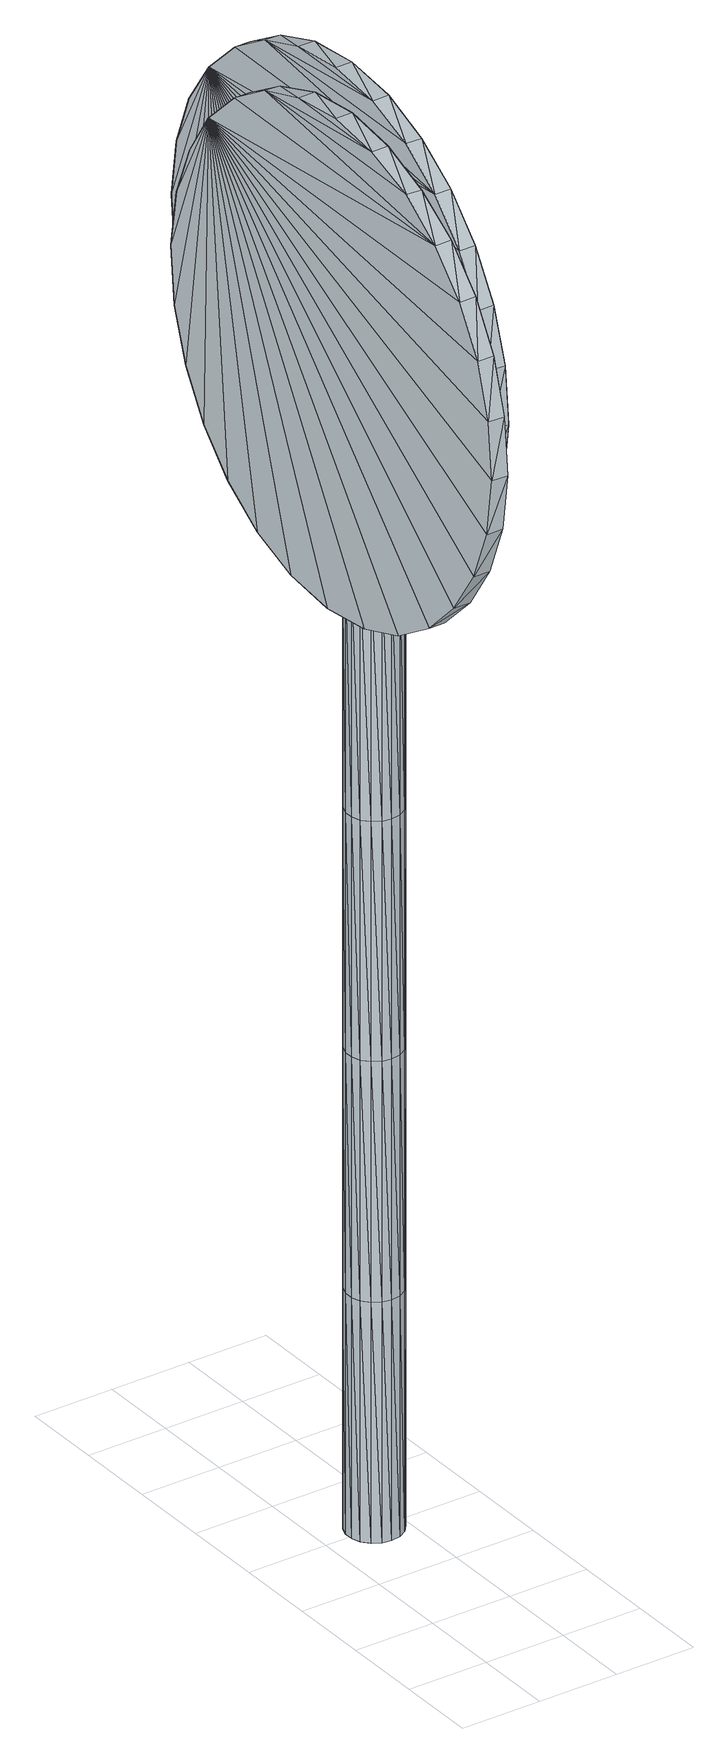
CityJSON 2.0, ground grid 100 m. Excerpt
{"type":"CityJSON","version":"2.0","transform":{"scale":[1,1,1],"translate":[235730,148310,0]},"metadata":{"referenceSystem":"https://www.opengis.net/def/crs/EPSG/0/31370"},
"CityObjects":{
"object1":{"type":"GenericCityObject","attributes":{"cluster":27,"mean_distance_to_centroid":0.279,"new_centroid_x":235685.32,"new_centroid_y":148690.76,"mean_distance_to_camera":7.09,"H1":0,"H2":0,"Z_final":108.13,"cluster2":0,"proj_x":235688.86,"proj_y":148692.76,"id_line":62599,"bearing_l":150.5,"distance":4.06,"orientation":"right","G_obj":150.5},"geometry":[{"type":"MultiSurface","lod":"2","boundaries":[[[0,1,2]],[[2,1,3]],[[3,1,4]],[[4,1,5]],[[5,1,6]],[[1,7,6]],[[1,8,7]],[[1,9,8]],[[1,10,9]],[[1,11,10]],[[1,12,11]],[[1,13,12]],[[1,14,13]],[[15,14,1]],[[16,15,1]],[[17,16,1]],[[18,17,1]],[[0,18,1]],[[19,20,0]],[[19,0,2]],[[21,19,2]],[[21,2,3]],[[21,3,22]],[[22,3,4]],[[22,4,23]],[[23,4,5]],[[23,5,24]],[[24,5,6]],[[24,6,25]],[[25,6,7]],[[25,7,26]],[[26,7,8]],[[26,8,27]],[[8,9,27]],[[27,9,28]],[[9,10,28]],[[10,29,28]],[[10,11,29]],[[11,30,29]],[[11,12,30]],[[30,12,31]],[[31,12,13]],[[31,13,32]],[[32,13,14]],[[32,14,33]],[[33,14,15]],[[33,15,34]],[[34,15,16]],[[34,16,35]],[[35,16,17]],[[36,35,17]],[[18,36,17]],[[20,36,18]],[[20,18,0]],[[37,38,20]],[[37,20,19]],[[39,37,19]],[[21,39,19]],[[39,21,40]],[[40,21,22]],[[40,22,41]],[[41,22,23]],[[41,23,42]],[[42,23,24]],[[42,24,43]],[[43,24,25]],[[43,25,44]],[[44,25,26]],[[26,45,44]],[[26,27,45]],[[27,46,45]],[[27,28,46]],[[28,47,46]],[[28,29,47]],[[47,29,48]],[[29,30,48]],[[48,30,49]],[[49,30,31]],[[49,31,50]],[[50,31,32]],[[50,32,51]],[[51,32,33]],[[51,33,52]],[[52,33,34]],[[52,34,53]],[[53,34,35]],[[54,53,35]],[[54,35,36]],[[38,54,36]],[[38,36,20]],[[55,56,38]],[[55,38,37]],[[57,55,37]],[[57,37,39]],[[57,39,58]],[[58,39,40]],[[58,40,59]],[[59,40,41]],[[59,41,60]],[[60,41,42]],[[60,42,61]],[[61,42,43]],[[61,43,62]],[[62,43,44]],[[44,63,62]],[[44,45,63]],[[45,64,63]],[[45,46,64]],[[46,65,64]],[[46,47,65]],[[47,66,65]],[[47,48,66]],[[66,48,67]],[[67,48,49]],[[67,49,68]],[[68,49,50]],[[68,50,69]],[[69,50,51]],[[69,51,70]],[[70,51,52]],[[70,52,71]],[[71,52,53]],[[72,71,53]],[[72,53,54]],[[56,72,54]],[[56,54,38]],[[73,74,56]],[[73,56,55]],[[75,73,55]],[[75,55,57]],[[75,57,76]],[[76,57,58]],[[76,58,77]],[[77,58,59]],[[77,59,78]],[[78,59,60]],[[78,60,79]],[[79,60,61]],[[79,61,80]],[[80,61,62]],[[62,81,80]],[[62,63,81]],[[63,82,81]],[[63,64,82]],[[64,83,82]],[[64,65,83]],[[65,84,83]],[[65,66,84]],[[84,66,85]],[[85,66,67]],[[85,67,86]],[[86,67,68]],[[86,68,87]],[[87,68,69]],[[87,69,88]],[[88,69,70]],[[88,70,89]],[[89,70,71]],[[90,89,71]],[[90,71,72]],[[74,90,72]],[[74,72,56]],[[91,92,74]],[[91,74,73]],[[93,91,73]],[[93,73,75]],[[93,75,94]],[[94,75,76]],[[94,76,95]],[[95,76,77]],[[95,77,96]],[[96,77,78]],[[96,78,97]],[[97,78,79]],[[97,79,98]],[[98,79,80]],[[80,99,98]],[[80,81,99]],[[81,100,99]],[[81,82,100]],[[82,101,100]],[[82,83,101]],[[83,102,101]],[[83,84,102]],[[102,84,103]],[[103,84,85]],[[103,85,104]],[[104,85,86]],[[104,86,105]],[[105,86,87]],[[105,87,106]],[[106,87,88]],[[106,88,107]],[[107,88,89]],[[108,107,89]],[[108,89,90]],[[92,108,90]],[[92,90,74]],[[92,91,109]],[[91,93,109]],[[93,94,109]],[[94,95,109]],[[95,96,109]],[[109,96,97]],[[109,97,98]],[[109,98,99]],[[109,99,100]],[[109,100,101]],[[109,101,102]],[[109,102,103]],[[109,103,104]],[[105,109,104]],[[106,109,105]],[[107,109,106]],[[108,109,107]],[[92,109,108]],[[110,111,112]],[[113,112,114]],[[115,112,113]],[[116,112,115]],[[117,112,116]],[[118,112,117]],[[119,112,118]],[[120,112,119]],[[121,112,120]],[[122,112,121]],[[122,123,112]],[[123,110,112]],[[111,124,112]],[[124,125,112]],[[125,126,112]],[[126,127,112]],[[127,128,112]],[[128,129,112]],[[129,130,112]],[[130,131,112]],[[112,131,132]],[[131,133,132]],[[131,134,133]],[[133,134,135]],[[133,135,136]],[[135,137,136]],[[133,136,138]],[[136,139,138]],[[136,137,139]],[[137,140,139]],[[137,135,140]],[[135,141,140]],[[135,134,141]],[[134,142,141]],[[134,131,142]],[[131,143,142]],[[131,130,143]],[[143,130,144]],[[144,130,129]],[[144,129,145]],[[145,129,128]],[[145,128,146]],[[146,127,147]],[[147,127,126]],[[147,126,148]],[[148,126,125]],[[148,125,149]],[[149,125,124]],[[150,149,124]],[[150,124,111]],[[151,150,111]],[[151,111,110]],[[152,151,110]],[[152,110,123]],[[146,128,127]],[[153,123,122]],[[154,153,122]],[[154,122,121]],[[155,154,121]],[[155,121,120]],[[156,155,120]],[[156,120,119]],[[157,156,119]],[[157,119,118]],[[157,118,158]],[[158,118,117]],[[158,117,159]],[[153,152,123]],[[159,117,116]],[[159,116,160]],[[160,116,115]],[[160,115,161]],[[161,115,113]],[[161,113,162]],[[162,113,114]],[[162,114,163]],[[163,114,112]],[[163,112,164]],[[164,112,132]],[[132,165,164]],[[132,133,165]],[[133,138,165]],[[138,139,140]],[[161,162,163]],[[160,161,163]],[[159,160,163]],[[158,159,163]],[[157,158,163]],[[156,157,163]],[[155,156,163]],[[154,155,163]],[[153,154,163]],[[153,163,152]],[[152,163,151]],[[151,163,150]],[[150,163,149]],[[149,163,148]],[[148,163,147]],[[147,163,146]],[[146,163,145]],[[145,163,144]],[[144,163,143]],[[143,163,142]],[[163,164,142]],[[142,164,165]],[[142,165,141]],[[165,140,141]],[[165,138,140]],[[166,167,168]],[[168,167,169]],[[170,168,169]],[[170,169,171]],[[170,171,172]],[[172,171,173]],[[172,173,174]],[[174,173,175]],[[174,175,176]],[[176,175,177]],[[176,177,178]],[[178,177,179]],[[178,179,180]],[[180,179,181]],[[180,181,182]],[[182,181,183]],[[182,183,184]],[[184,183,185]],[[184,185,186]],[[186,185,187]],[[186,187,188]],[[188,187,189]],[[188,189,190]],[[190,189,191]],[[192,190,191]],[[192,191,193]],[[194,192,193]],[[194,193,195]],[[196,194,195]],[[196,195,197]],[[198,196,197]],[[198,197,199]],[[200,198,199]],[[200,199,201]],[[202,200,201]],[[202,201,203]],[[204,202,203]],[[204,203,205]],[[206,204,205]],[[206,205,207]],[[208,206,207]],[[208,207,209]],[[210,208,209]],[[210,209,211]],[[212,210,211]],[[212,211,213]],[[214,212,213]],[[214,213,215]],[[216,214,215]],[[216,215,217]],[[216,217,218]],[[218,217,219]],[[218,219,220]],[[220,219,221]],[[220,221,222]],[[222,221,223]],[[222,223,224]],[[224,223,225]],[[224,225,226]],[[226,225,227]],[[226,227,228]],[[228,227,229]],[[228,229,230]],[[230,229,231]],[[230,231,232]],[[232,231,233]],[[232,233,234]],[[234,233,235]],[[234,235,236]],[[236,235,237]],[[238,236,237]],[[238,237,239]],[[238,239,240]],[[240,239,241]],[[241,242,240]],[[241,243,242]],[[242,243,244]],[[244,243,245]],[[244,245,246]],[[246,245,247]],[[246,247,248]],[[248,247,249]],[[248,249,250]],[[250,249,251]],[[250,251,252]],[[252,251,253]],[[252,253,254]],[[254,253,255]],[[254,255,256]],[[256,255,257]],[[256,257,258]],[[258,257,259]],[[258,259,260]],[[260,259,261]],[[260,261,262]],[[262,261,263]],[[262,263,264]],[[264,263,265]],[[264,265,266]],[[266,265,267]],[[266,267,268]],[[268,267,269]],[[269,270,268]],[[269,271,270]],[[271,272,270]],[[271,273,272]],[[273,274,272]],[[273,275,274]],[[275,276,274]],[[275,277,276]],[[277,278,276]],[[277,279,278]],[[279,280,278]],[[279,281,280]],[[281,282,280]],[[281,283,282]],[[283,284,282]],[[283,285,284]],[[285,286,284]],[[285,287,286]],[[287,288,286]],[[287,289,288]],[[289,290,288]],[[289,291,290]],[[290,291,292]],[[292,291,293]],[[292,293,294]],[[294,293,295]],[[294,295,296]],[[296,295,297]],[[296,297,298]],[[298,297,299]],[[298,299,300]],[[300,299,301]],[[300,301,302]],[[302,301,303]],[[302,303,304]],[[304,303,305]],[[304,305,306]],[[306,305,307]],[[306,307,308]],[[308,307,309]],[[308,309,310]],[[310,309,311]],[[310,311,312]],[[312,311,313]],[[313,166,312]],[[313,167,166]],[[169,167,313]],[[169,313,171]],[[171,313,311]],[[173,171,311]],[[173,311,309]],[[175,173,309]],[[175,309,307]],[[177,175,307]],[[177,307,305]],[[179,177,305]],[[179,305,303]],[[181,179,303]],[[181,303,301]],[[183,181,301]],[[183,301,299]],[[183,299,297]],[[185,183,297]],[[185,297,295]],[[187,185,295]],[[187,295,293]],[[189,187,293]],[[189,293,291]],[[189,291,289]],[[189,289,287]],[[191,189,287]],[[191,287,285]],[[193,191,285]],[[195,193,285]],[[195,285,283]],[[197,195,283]],[[199,197,283]],[[201,199,283]],[[201,283,281]],[[203,201,281]],[[205,203,281]],[[205,281,279]],[[205,279,207]],[[207,279,209]],[[209,279,277]],[[209,277,211]],[[211,277,275]],[[211,275,213]],[[213,275,273]],[[213,273,215]],[[215,273,271]],[[215,271,217]],[[217,271,219]],[[219,271,269]],[[219,269,221]],[[221,269,267]],[[221,267,223]],[[223,267,265]],[[223,265,225]],[[225,265,263]],[[225,263,261]],[[225,261,227]],[[227,261,259]],[[227,259,229]],[[229,259,257]],[[229,257,255]],[[229,255,231]],[[231,255,253]],[[231,253,233]],[[233,253,251]],[[233,251,235]],[[251,249,235]],[[235,249,247]],[[235,247,237]],[[247,245,237]],[[237,245,243]],[[237,243,239]],[[239,243,241]],[[238,240,242]],[[168,312,166]],[[170,312,168]],[[170,310,312]],[[172,310,170]],[[172,308,310]],[[174,308,172]],[[174,306,308]],[[176,306,174]],[[176,304,306]],[[178,304,176]],[[178,302,304]],[[180,302,178]],[[180,300,302]],[[182,300,180]],[[182,298,300]],[[182,296,298]],[[184,296,182]],[[184,294,296]],[[186,294,184]],[[186,292,294]],[[188,292,186]],[[188,290,292]],[[188,288,290]],[[188,286,288]],[[190,286,188]],[[190,284,286]],[[192,284,190]],[[194,284,192]],[[194,282,284]],[[196,282,194]],[[198,282,196]],[[200,282,198]],[[200,280,282]],[[202,280,200]],[[204,280,202]],[[204,278,280]],[[204,206,278]],[[206,208,278]],[[208,276,278]],[[208,210,276]],[[210,274,276]],[[210,212,274]],[[212,272,274]],[[212,214,272]],[[214,270,272]],[[214,216,270]],[[216,218,270]],[[218,268,270]],[[218,220,268]],[[220,266,268]],[[220,222,266]],[[222,264,266]],[[222,224,264]],[[224,262,264]],[[224,260,262]],[[224,226,260]],[[226,258,260]],[[226,228,258]],[[228,256,258]],[[228,254,256]],[[228,230,254]],[[230,252,254]],[[230,232,252]],[[232,250,252]],[[232,234,250]],[[250,234,248]],[[234,246,248]],[[234,236,246]],[[246,236,244]],[[236,242,244]],[[236,238,242]],[[314,315,316]],[[316,315,317]],[[318,316,317]],[[318,317,319]],[[318,319,320]],[[320,319,321]],[[320,321,322]],[[322,321,323]],[[322,323,324]],[[324,323,325]],[[324,325,326]],[[326,325,327]],[[326,327,328]],[[328,327,329]],[[328,329,330]],[[330,329,331]],[[330,331,332]],[[332,331,333]],[[332,333,334]],[[334,333,335]],[[334,335,336]],[[336,335,337]],[[336,337,338]],[[338,337,339]],[[340,338,339]],[[340,339,341]],[[342,340,341]],[[342,341,343]],[[344,342,343]],[[344,343,345]],[[346,344,345]],[[346,345,347]],[[348,346,347]],[[348,347,349]],[[350,348,349]],[[350,349,351]],[[352,350,351]],[[352,351,353]],[[354,352,353]],[[354,353,355]],[[356,354,355]],[[356,355,357]],[[358,356,357]],[[358,357,359]],[[360,358,359]],[[360,359,361]],[[362,360,361]],[[362,361,363]],[[364,362,363]],[[364,363,365]],[[364,365,366]],[[366,365,367]],[[366,367,368]],[[368,367,369]],[[368,369,370]],[[370,369,371]],[[370,371,372]],[[372,371,373]],[[372,373,374]],[[374,373,375]],[[374,375,376]],[[376,375,377]],[[376,377,378]],[[378,377,379]],[[378,379,380]],[[380,379,381]],[[380,381,382]],[[382,381,383]],[[382,383,384]],[[384,383,385]],[[386,384,385]],[[386,385,387]],[[386,387,388]],[[388,387,389]],[[389,390,388]],[[389,391,390]],[[390,391,392]],[[392,391,393]],[[392,393,394]],[[394,393,395]],[[394,395,396]],[[396,395,397]],[[396,397,398]],[[398,397,399]],[[398,399,400]],[[400,399,401]],[[400,401,402]],[[402,401,403]],[[402,403,404]],[[404,403,405]],[[404,405,406]],[[406,405,407]],[[406,407,408]],[[408,407,409]],[[408,409,410]],[[410,409,411]],[[410,411,412]],[[412,411,413]],[[412,413,414]],[[414,413,415]],[[414,415,416]],[[416,415,417]],[[417,418,416]],[[417,419,418]],[[419,420,418]],[[419,421,420]],[[421,422,420]],[[421,423,422]],[[423,424,422]],[[423,425,424]],[[425,426,424]],[[425,427,426]],[[427,428,426]],[[427,429,428]],[[429,430,428]],[[429,431,430]],[[431,432,430]],[[431,433,432]],[[433,434,432]],[[433,435,434]],[[435,436,434]],[[435,437,436]],[[437,438,436]],[[437,439,438]],[[438,439,440]],[[440,439,441]],[[440,441,442]],[[442,441,443]],[[442,443,444]],[[444,443,445]],[[444,445,446]],[[446,445,447]],[[446,447,448]],[[448,447,449]],[[448,449,450]],[[450,449,451]],[[450,451,452]],[[452,451,453]],[[452,453,454]],[[454,453,455]],[[454,455,456]],[[456,455,457]],[[456,457,458]],[[458,457,459]],[[458,459,460]],[[460,459,461]],[[461,314,460]],[[461,315,314]],[[317,315,461]],[[317,461,319]],[[319,461,459]],[[321,319,459]],[[321,459,457]],[[323,321,457]],[[323,457,455]],[[325,323,455]],[[325,455,453]],[[327,325,453]],[[327,453,451]],[[329,327,451]],[[329,451,449]],[[331,329,449]],[[331,449,447]],[[331,447,445]],[[333,331,445]],[[333,445,443]],[[335,333,443]],[[335,443,441]],[[337,335,441]],[[337,441,439]],[[337,439,437]],[[337,437,435]],[[339,337,435]],[[339,435,433]],[[341,339,433]],[[343,341,433]],[[343,433,431]],[[345,343,431]],[[347,345,431]],[[349,347,431]],[[349,431,429]],[[351,349,429]],[[353,351,429]],[[353,429,427]],[[353,427,355]],[[355,427,357]],[[357,427,425]],[[357,425,359]],[[359,425,423]],[[359,423,361]],[[361,423,421]],[[361,421,363]],[[363,421,419]],[[363,419,365]],[[365,419,367]],[[367,419,417]],[[367,417,369]],[[369,417,415]],[[369,415,371]],[[371,415,413]],[[371,413,373]],[[373,413,411]],[[373,411,409]],[[373,409,375]],[[375,409,407]],[[375,407,377]],[[377,407,405]],[[377,405,403]],[[377,403,379]],[[379,403,401]],[[379,401,381]],[[381,401,399]],[[381,399,383]],[[399,397,383]],[[383,397,395]],[[383,395,385]],[[395,393,385]],[[385,393,391]],[[385,391,387]],[[387,391,389]],[[386,388,390]],[[316,460,314]],[[318,460,316]],[[318,458,460]],[[320,458,318]],[[320,456,458]],[[322,456,320]],[[322,454,456]],[[324,454,322]],[[324,452,454]],[[326,452,324]],[[326,450,452]],[[328,450,326]],[[328,448,450]],[[330,448,328]],[[330,446,448]],[[330,444,446]],[[332,444,330]],[[332,442,444]],[[334,442,332]],[[334,440,442]],[[336,440,334]],[[336,438,440]],[[336,436,438]],[[336,434,436]],[[338,434,336]],[[338,432,434]],[[340,432,338]],[[342,432,340]],[[342,430,432]],[[344,430,342]],[[346,430,344]],[[348,430,346]],[[348,428,430]],[[350,428,348]],[[352,428,350]],[[352,426,428]],[[352,354,426]],[[354,356,426]],[[356,424,426]],[[356,358,424]],[[358,422,424]],[[358,360,422]],[[360,420,422]],[[360,362,420]],[[362,418,420]],[[362,364,418]],[[364,366,418]],[[366,416,418]],[[366,368,416]],[[368,414,416]],[[368,370,414]],[[370,412,414]],[[370,372,412]],[[372,410,412]],[[372,408,410]],[[372,374,408]],[[374,406,408]],[[374,376,406]],[[376,404,406]],[[376,402,404]],[[376,378,402]],[[378,400,402]],[[378,380,400]],[[380,398,400]],[[380,382,398]],[[398,382,396]],[[382,394,396]],[[382,384,394]],[[394,384,392]],[[384,390,392]],[[384,386,390]]]}]},
"object2":{"type":"GenericCityObject","attributes":{"cluster":20,"mean_distance_to_centroid":0.0649,"new_centroid_x":235746.99,"new_centroid_y":148779.18,"mean_distance_to_camera":9.82,"H1":0,"H2":0,"Z_final":108.11,"cluster2":-1,"proj_x":235751.2,"proj_y":148783.02,"id_line":62609,"bearing_l":317.66,"distance":5.7,"orientation":"left","G_obj":137.66},"geometry":[{"type":"MultiSurface","lod":"2","boundaries":[[[462,463,464]],[[464,463,465]],[[465,463,466]],[[466,463,467]],[[467,463,468]],[[463,469,468]],[[463,470,469]],[[463,471,470]],[[463,472,471]],[[463,473,472]],[[463,474,473]],[[463,475,474]],[[463,476,475]],[[477,476,463]],[[478,477,463]],[[479,478,463]],[[480,479,463]],[[462,480,463]],[[481,482,462]],[[481,462,464]],[[483,481,464]],[[483,464,465]],[[483,465,484]],[[484,465,466]],[[484,466,485]],[[485,466,467]],[[485,467,486]],[[486,467,468]],[[486,468,487]],[[487,468,469]],[[487,469,488]],[[488,469,470]],[[488,470,489]],[[470,471,489]],[[489,471,490]],[[471,472,490]],[[472,491,490]],[[472,473,491]],[[473,492,491]],[[473,474,492]],[[492,474,493]],[[493,474,475]],[[493,475,494]],[[494,475,476]],[[494,476,495]],[[495,476,477]],[[495,477,496]],[[496,477,478]],[[496,478,497]],[[497,478,479]],[[498,497,479]],[[480,498,479]],[[482,498,480]],[[482,480,462]],[[499,500,482]],[[499,482,481]],[[501,499,481]],[[483,501,481]],[[501,483,502]],[[502,483,484]],[[502,484,503]],[[503,484,485]],[[503,485,504]],[[504,485,486]],[[504,486,505]],[[505,486,487]],[[505,487,506]],[[506,487,488]],[[488,507,506]],[[488,489,507]],[[489,508,507]],[[489,490,508]],[[490,509,508]],[[490,491,509]],[[509,491,510]],[[491,492,510]],[[510,492,511]],[[511,492,493]],[[511,493,512]],[[512,493,494]],[[512,494,513]],[[513,494,495]],[[513,495,514]],[[514,495,496]],[[514,496,515]],[[515,496,497]],[[516,515,497]],[[516,497,498]],[[500,516,498]],[[500,498,482]],[[517,518,500]],[[517,500,499]],[[519,517,499]],[[519,499,501]],[[519,501,520]],[[520,501,502]],[[520,502,521]],[[521,502,503]],[[521,503,522]],[[522,503,504]],[[522,504,523]],[[523,504,505]],[[523,505,524]],[[524,505,506]],[[506,525,524]],[[506,507,525]],[[507,526,525]],[[507,508,526]],[[508,527,526]],[[508,509,527]],[[509,528,527]],[[509,510,528]],[[528,510,529]],[[529,510,511]],[[529,511,530]],[[530,511,512]],[[530,512,531]],[[531,512,513]],[[531,513,532]],[[532,513,514]],[[532,514,533]],[[533,514,515]],[[534,533,515]],[[534,515,516]],[[518,534,516]],[[518,516,500]],[[535,536,518]],[[535,518,517]],[[537,535,517]],[[537,517,519]],[[537,519,538]],[[538,519,520]],[[538,520,539]],[[539,520,521]],[[539,521,540]],[[540,521,522]],[[540,522,541]],[[541,522,523]],[[541,523,542]],[[542,523,524]],[[524,543,542]],[[524,525,543]],[[525,544,543]],[[525,526,544]],[[526,545,544]],[[526,527,545]],[[527,546,545]],[[527,528,546]],[[546,528,547]],[[547,528,529]],[[547,529,548]],[[548,529,530]],[[548,530,549]],[[549,530,531]],[[549,531,550]],[[550,531,532]],[[550,532,551]],[[551,532,533]],[[552,551,533]],[[552,533,534]],[[536,552,534]],[[536,534,518]],[[553,554,536]],[[553,536,535]],[[555,553,535]],[[555,535,537]],[[555,537,556]],[[556,537,538]],[[556,538,557]],[[557,538,539]],[[557,539,558]],[[558,539,540]],[[558,540,559]],[[559,540,541]],[[559,541,560]],[[560,541,542]],[[542,561,560]],[[542,543,561]],[[543,562,561]],[[543,544,562]],[[544,563,562]],[[544,545,563]],[[545,564,563]],[[545,546,564]],[[564,546,565]],[[565,546,547]],[[565,547,566]],[[566,547,548]],[[566,548,567]],[[567,548,549]],[[567,549,568]],[[568,549,550]],[[568,550,569]],[[569,550,551]],[[570,569,551]],[[570,551,552]],[[554,570,552]],[[554,552,536]],[[554,553,571]],[[553,555,571]],[[555,556,571]],[[556,557,571]],[[557,558,571]],[[571,558,559]],[[571,559,560]],[[571,560,561]],[[571,561,562]],[[571,562,563]],[[571,563,564]],[[571,564,565]],[[571,565,566]],[[567,571,566]],[[568,571,567]],[[569,571,568]],[[570,571,569]],[[554,571,570]],[[572,573,574]],[[575,574,576]],[[577,574,575]],[[578,574,577]],[[579,574,578]],[[580,574,579]],[[581,574,580]],[[582,574,581]],[[583,574,582]],[[584,574,583]],[[584,585,574]],[[585,572,574]],[[573,586,574]],[[586,587,574]],[[587,588,574]],[[588,589,574]],[[589,590,574]],[[590,591,574]],[[591,592,574]],[[592,593,574]],[[574,593,594]],[[593,595,594]],[[593,596,595]],[[595,596,597]],[[595,597,598]],[[597,599,598]],[[595,598,600]],[[598,601,600]],[[598,599,601]],[[599,602,601]],[[599,597,602]],[[597,603,602]],[[597,596,603]],[[596,604,603]],[[596,593,604]],[[593,605,604]],[[593,592,605]],[[605,592,606]],[[606,592,591]],[[606,591,607]],[[607,591,590]],[[607,590,608]],[[608,589,609]],[[609,589,588]],[[609,588,610]],[[610,588,587]],[[610,587,611]],[[611,587,586]],[[612,611,586]],[[612,586,573]],[[613,612,573]],[[613,573,572]],[[614,613,572]],[[614,572,585]],[[608,590,589]],[[615,585,584]],[[616,615,584]],[[616,584,583]],[[617,616,583]],[[617,583,582]],[[618,617,582]],[[618,582,581]],[[619,618,581]],[[619,581,580]],[[619,580,620]],[[620,580,579]],[[620,579,621]],[[615,614,585]],[[621,579,578]],[[621,578,622]],[[622,578,577]],[[622,577,623]],[[623,577,575]],[[623,575,624]],[[624,575,576]],[[624,576,625]],[[625,576,574]],[[625,574,626]],[[626,574,594]],[[594,627,626]],[[594,595,627]],[[595,600,627]],[[600,601,602]],[[623,624,625]],[[622,623,625]],[[621,622,625]],[[620,621,625]],[[619,620,625]],[[618,619,625]],[[617,618,625]],[[616,617,625]],[[615,616,625]],[[615,625,614]],[[614,625,613]],[[613,625,612]],[[612,625,611]],[[611,625,610]],[[610,625,609]],[[609,625,608]],[[608,625,607]],[[607,625,606]],[[606,625,605]],[[605,625,604]],[[625,626,604]],[[604,626,627]],[[604,627,603]],[[627,602,603]],[[627,600,602]],[[628,629,630]],[[630,629,631]],[[632,630,631]],[[632,631,633]],[[632,633,634]],[[634,633,635]],[[634,635,636]],[[636,635,637]],[[636,637,638]],[[638,637,639]],[[638,639,640]],[[640,639,641]],[[640,641,642]],[[642,641,643]],[[642,643,644]],[[644,643,645]],[[644,645,646]],[[646,645,647]],[[646,647,648]],[[648,647,649]],[[648,649,650]],[[650,649,651]],[[650,651,652]],[[652,651,653]],[[654,652,653]],[[654,653,655]],[[656,654,655]],[[656,655,657]],[[658,656,657]],[[658,657,659]],[[660,658,659]],[[660,659,661]],[[662,660,661]],[[662,661,663]],[[664,662,663]],[[664,663,665]],[[666,664,665]],[[666,665,667]],[[668,666,667]],[[668,667,669]],[[670,668,669]],[[670,669,671]],[[672,670,671]],[[672,671,673]],[[674,672,673]],[[674,673,675]],[[676,674,675]],[[676,675,677]],[[678,676,677]],[[678,677,679]],[[678,679,680]],[[680,679,681]],[[680,681,682]],[[682,681,683]],[[682,683,684]],[[684,683,685]],[[684,685,686]],[[686,685,687]],[[686,687,688]],[[688,687,689]],[[688,689,690]],[[690,689,691]],[[690,691,692]],[[692,691,693]],[[692,693,694]],[[694,693,695]],[[694,695,696]],[[696,695,697]],[[696,697,698]],[[698,697,699]],[[698,699,700]],[[700,699,701]],[[702,700,701]],[[702,701,703]],[[702,703,704]],[[704,703,705]],[[705,706,704]],[[705,707,706]],[[706,707,708]],[[708,707,709]],[[708,709,710]],[[710,709,711]],[[710,711,712]],[[712,711,713]],[[712,713,714]],[[714,713,715]],[[714,715,716]],[[716,715,717]],[[716,717,718]],[[718,717,719]],[[718,719,720]],[[720,719,721]],[[720,721,722]],[[722,721,723]],[[722,723,724]],[[724,723,725]],[[724,725,726]],[[726,725,727]],[[726,727,728]],[[728,727,729]],[[728,729,730]],[[730,729,731]],[[731,732,730]],[[731,733,732]],[[733,734,732]],[[733,735,734]],[[735,736,734]],[[735,737,736]],[[737,738,736]],[[737,739,738]],[[739,740,738]],[[739,741,740]],[[741,742,740]],[[741,743,742]],[[743,744,742]],[[743,745,744]],[[745,746,744]],[[745,747,746]],[[747,748,746]],[[747,749,748]],[[749,750,748]],[[749,751,750]],[[751,752,750]],[[751,753,752]],[[752,753,754]],[[754,753,755]],[[754,755,756]],[[756,755,757]],[[756,757,758]],[[758,757,759]],[[758,759,760]],[[760,759,761]],[[760,761,762]],[[762,761,763]],[[762,763,764]],[[764,763,765]],[[764,765,766]],[[766,765,767]],[[766,767,768]],[[768,767,769]],[[768,769,770]],[[770,769,771]],[[770,771,772]],[[772,771,773]],[[772,773,774]],[[774,773,775]],[[775,628,774]],[[775,629,628]],[[631,629,775]],[[631,775,633]],[[633,775,773]],[[635,633,773]],[[635,773,771]],[[637,635,771]],[[637,771,769]],[[639,637,769]],[[639,769,767]],[[641,639,767]],[[641,767,765]],[[643,641,765]],[[643,765,763]],[[645,643,763]],[[645,763,761]],[[645,761,759]],[[647,645,759]],[[647,759,757]],[[649,647,757]],[[649,757,755]],[[651,649,755]],[[651,755,753]],[[651,753,751]],[[651,751,749]],[[653,651,749]],[[653,749,747]],[[655,653,747]],[[657,655,747]],[[657,747,745]],[[659,657,745]],[[661,659,745]],[[663,661,745]],[[663,745,743]],[[665,663,743]],[[667,665,743]],[[667,743,741]],[[667,741,669]],[[669,741,671]],[[671,741,739]],[[671,739,673]],[[673,739,737]],[[673,737,675]],[[675,737,735]],[[675,735,677]],[[677,735,733]],[[677,733,679]],[[679,733,681]],[[681,733,731]],[[681,731,683]],[[683,731,685]],[[685,731,729]],[[685,729,687]],[[687,729,727]],[[687,727,689]],[[689,727,725]],[[689,725,691]],[[691,725,723]],[[691,723,693]],[[693,723,721]],[[693,721,719]],[[693,719,695]],[[695,719,717]],[[695,717,697]],[[697,717,715]],[[697,715,699]],[[715,713,699]],[[699,713,711]],[[699,711,701]],[[711,709,701]],[[701,709,707]],[[701,707,703]],[[703,707,705]],[[702,704,706]],[[630,774,628]],[[632,774,630]],[[632,772,774]],[[634,772,632]],[[634,770,772]],[[636,770,634]],[[636,768,770]],[[638,768,636]],[[638,766,768]],[[640,766,638]],[[640,764,766]],[[642,764,640]],[[642,762,764]],[[644,762,642]],[[644,760,762]],[[644,758,760]],[[646,758,644]],[[646,756,758]],[[648,756,646]],[[648,754,756]],[[650,754,648]],[[650,752,754]],[[650,750,752]],[[650,748,750]],[[652,748,650]],[[652,746,748]],[[654,746,652]],[[656,746,654]],[[656,744,746]],[[658,744,656]],[[660,744,658]],[[662,744,660]],[[662,742,744]],[[664,742,662]],[[666,742,664]],[[666,740,742]],[[666,668,740]],[[668,670,740]],[[670,738,740]],[[670,672,738]],[[672,736,738]],[[672,674,736]],[[674,734,736]],[[674,676,734]],[[676,732,734]],[[676,678,732]],[[678,680,732]],[[680,730,732]],[[680,682,730]],[[682,684,730]],[[684,728,730]],[[684,686,728]],[[686,726,728]],[[686,688,726]],[[688,724,726]],[[688,690,724]],[[690,722,724]],[[690,692,722]],[[692,720,722]],[[692,718,720]],[[692,694,718]],[[694,716,718]],[[694,696,716]],[[696,714,716]],[[696,698,714]],[[714,698,712]],[[698,710,712]],[[698,700,710]],[[710,700,708]],[[700,706,708]],[[700,702,706]],[[776,777,778]],[[778,777,779]],[[780,778,779]],[[780,779,781]],[[780,781,782]],[[782,781,783]],[[782,783,784]],[[784,783,785]],[[784,785,786]],[[786,785,787]],[[786,787,788]],[[788,787,789]],[[788,789,790]],[[790,789,791]],[[790,791,792]],[[792,791,793]],[[792,793,794]],[[794,793,795]],[[794,795,796]],[[796,795,797]],[[796,797,798]],[[798,797,799]],[[798,799,800]],[[800,799,801]],[[802,800,801]],[[802,801,803]],[[804,802,803]],[[804,803,805]],[[806,804,805]],[[806,805,807]],[[808,806,807]],[[808,807,809]],[[810,808,809]],[[810,809,811]],[[812,810,811]],[[812,811,813]],[[814,812,813]],[[814,813,815]],[[816,814,815]],[[816,815,817]],[[818,816,817]],[[818,817,819]],[[820,818,819]],[[820,819,821]],[[822,820,821]],[[822,821,823]],[[824,822,823]],[[824,823,825]],[[826,824,825]],[[826,825,827]],[[826,827,828]],[[828,827,829]],[[828,829,830]],[[830,829,831]],[[830,831,832]],[[832,831,833]],[[832,833,834]],[[834,833,835]],[[834,835,836]],[[836,835,837]],[[836,837,838]],[[838,837,839]],[[838,839,840]],[[840,839,841]],[[840,841,842]],[[842,841,843]],[[842,843,844]],[[844,843,845]],[[844,845,846]],[[846,845,847]],[[846,847,848]],[[848,847,849]],[[850,848,849]],[[850,849,851]],[[850,851,852]],[[852,851,853]],[[853,854,852]],[[853,855,854]],[[854,855,856]],[[856,855,857]],[[856,857,858]],[[858,857,859]],[[858,859,860]],[[860,859,861]],[[860,861,862]],[[862,861,863]],[[862,863,864]],[[864,863,865]],[[864,865,866]],[[866,865,867]],[[866,867,868]],[[868,867,869]],[[868,869,870]],[[870,869,871]],[[870,871,872]],[[872,871,873]],[[872,873,874]],[[874,873,875]],[[874,875,876]],[[876,875,877]],[[876,877,878]],[[878,877,879]],[[879,880,878]],[[879,881,880]],[[881,882,880]],[[881,883,882]],[[883,884,882]],[[883,885,884]],[[885,886,884]],[[885,887,886]],[[887,888,886]],[[887,889,888]],[[889,890,888]],[[889,891,890]],[[891,892,890]],[[891,893,892]],[[893,894,892]],[[893,895,894]],[[895,896,894]],[[895,897,896]],[[897,898,896]],[[897,899,898]],[[899,900,898]],[[899,901,900]],[[900,901,902]],[[902,901,903]],[[902,903,904]],[[904,903,905]],[[904,905,906]],[[906,905,907]],[[906,907,908]],[[908,907,909]],[[908,909,910]],[[910,909,911]],[[910,911,912]],[[912,911,913]],[[912,913,914]],[[914,913,915]],[[914,915,916]],[[916,915,917]],[[916,917,918]],[[918,917,919]],[[918,919,920]],[[920,919,921]],[[920,921,922]],[[922,921,923]],[[923,776,922]],[[923,777,776]],[[779,777,923]],[[779,923,781]],[[781,923,921]],[[783,781,921]],[[783,921,919]],[[785,783,919]],[[785,919,917]],[[787,785,917]],[[787,917,915]],[[789,787,915]],[[789,915,913]],[[791,789,913]],[[791,913,911]],[[793,791,911]],[[793,911,909]],[[793,909,907]],[[795,793,907]],[[795,907,905]],[[797,795,905]],[[797,905,903]],[[799,797,903]],[[799,903,901]],[[799,901,899]],[[799,899,897]],[[801,799,897]],[[801,897,895]],[[803,801,895]],[[805,803,895]],[[805,895,893]],[[807,805,893]],[[809,807,893]],[[811,809,893]],[[811,893,891]],[[813,811,891]],[[815,813,891]],[[815,891,889]],[[815,889,817]],[[817,889,819]],[[819,889,887]],[[819,887,821]],[[821,887,885]],[[821,885,823]],[[823,885,883]],[[823,883,825]],[[825,883,881]],[[825,881,827]],[[827,881,829]],[[829,881,879]],[[829,879,831]],[[831,879,833]],[[833,879,877]],[[833,877,835]],[[835,877,875]],[[835,875,837]],[[837,875,873]],[[837,873,839]],[[839,873,871]],[[839,871,841]],[[841,871,869]],[[841,869,867]],[[841,867,843]],[[843,867,865]],[[843,865,845]],[[845,865,863]],[[845,863,847]],[[863,861,847]],[[847,861,859]],[[847,859,849]],[[859,857,849]],[[849,857,855]],[[849,855,851]],[[851,855,853]],[[850,852,854]],[[778,922,776]],[[780,922,778]],[[780,920,922]],[[782,920,780]],[[782,918,920]],[[784,918,782]],[[784,916,918]],[[786,916,784]],[[786,914,916]],[[788,914,786]],[[788,912,914]],[[790,912,788]],[[790,910,912]],[[792,910,790]],[[792,908,910]],[[792,906,908]],[[794,906,792]],[[794,904,906]],[[796,904,794]],[[796,902,904]],[[798,902,796]],[[798,900,902]],[[798,898,900]],[[798,896,898]],[[800,896,798]],[[800,894,896]],[[802,894,800]],[[804,894,802]],[[804,892,894]],[[806,892,804]],[[808,892,806]],[[810,892,808]],[[810,890,892]],[[812,890,810]],[[814,890,812]],[[814,888,890]],[[814,816,888]],[[816,818,888]],[[818,886,888]],[[818,820,886]],[[820,884,886]],[[820,822,884]],[[822,882,884]],[[822,824,882]],[[824,880,882]],[[824,826,880]],[[826,828,880]],[[828,878,880]],[[828,830,878]],[[830,832,878]],[[832,876,878]],[[832,834,876]],[[834,874,876]],[[834,836,874]],[[836,872,874]],[[836,838,872]],[[838,870,872]],[[838,840,870]],[[840,868,870]],[[840,866,868]],[[840,842,866]],[[842,864,866]],[[842,844,864]],[[844,862,864]],[[844,846,862]],[[862,846,860]],[[846,858,860]],[[846,848,858]],[[858,848,856]],[[848,854,856]],[[848,850,854]]]}]}
},
"vertices":[
[64,335,2],[64,302,2],[76,333,2],[86,327,2],[94,318,2],[98,307,2],[98,296,2],[94,285,2],[86,276,2],[76,270,2],[64,268,2],[53,270,2],[43,276,2],[35,285,2],[31,296,2],[31,307,2],[35,318,2],[43,327,2],[53,333,2],[76,333,300],[64,335,300],[86,327,300],[94,318,300],[98,307,300],[98,296,300],[94,285,300],[86,276,300],[76,270,300],[64,268,300],[53,270,300],[43,276,300],[35,285,300],[31,296,300],[31,307,300],[35,318,300],[43,327,300],[53,333,300],[76,333,598],[64,335,598],[86,327,598],[94,318,598],[98,307,598],[98,296,598],[94,285,598],[86,276,598],[76,270,598],[64,268,598],[53,270,598],[43,276,598],[35,285,598],[31,296,598],[31,307,598],[35,318,598],[43,327,598],[53,333,598],[76,333,895],[64,335,895],[86,327,895],[94,318,895],[98,307,895],[98,296,895],[94,285,895],[86,276,895],[76,270,895],[64,268,895],[53,270,895],[43,276,895],[35,285,895],[31,296,895],[31,307,895],[35,318,895],[43,327,895],[53,333,895],[76,333,1193],[64,335,1193],[86,327,1193],[94,318,1193],[98,307,1193],[98,296,1193],[94,285,1193],[86,276,1193],[76,270,1193],[64,268,1193],[53,270,1193],[43,276,1193],[35,285,1193],[31,296,1193],[31,307,1193],[35,318,1193],[43,327,1193],[53,333,1193],[76,333,1491],[64,335,1491],[86,327,1491],[94,318,1491],[98,307,1491],[98,296,1491],[94,285,1491],[86,276,1491],[76,270,1491],[64,268,1491],[53,270,1491],[43,276,1491],[35,285,1491],[31,296,1491],[31,307,1491],[35,318,1491],[43,327,1491],[53,333,1491],[64,302,1491],[29,175,1185],[29,119,1221],[38,543,1645],[37,602,1525],[38,579,1589],[35,610,1456],[34,602,1387],[33,579,1324],[32,543,1268],[31,497,1221],[30,441,1185],[29,377,1162],[29,308,1154],[29,239,1162],[30,72,1268],[31,37,1324],[32,14,1387],[33,6,1456],[34,14,1525],[36,37,1589],[37,72,1645],[38,119,1692],[39,497,1692],[39,441,1727],[38,175,1727],[39,239,1750],[40,377,1750],[40,308,1758],[19,377,1750],[19,308,1758],[18,239,1750],[18,175,1728],[17,119,1692],[16,72,1645],[15,37,1589],[13,14,1526],[12,6,1457],[11,14,1387],[10,37,1324],[9,73,1268],[9,119,1221],[8,175,1185],[8,239,1163],[8,308,1155],[8,377,1163],[9,441,1185],[10,497,1221],[11,544,1268],[12,579,1324],[13,602,1387],[14,610,1457],[16,602,1526],[17,579,1589],[17,544,1645],[18,497,1692],[19,441,1728],[21,412,1304],[21,412,1265],[55,411,1304],[55,411,1265],[55,392,1304],[55,392,1265],[77,384,1304],[77,384,1265],[80,383,1304],[80,383,1265],[84,381,1304],[84,381,1265],[87,379,1304],[87,379,1265],[90,378,1304],[90,378,1265],[94,376,1304],[94,376,1265],[97,373,1304],[97,373,1265],[100,371,1304],[100,371,1265],[110,364,1304],[110,364,1265],[113,361,1304],[113,361,1265],[115,359,1304],[115,359,1265],[117,356,1304],[117,356,1265],[119,353,1304],[119,353,1265],[120,349,1304],[120,349,1265],[120,346,1304],[120,346,1265],[121,342,1304],[121,342,1265],[120,307,1304],[120,307,1265],[117,288,1304],[117,288,1265],[116,283,1304],[116,283,1265],[115,279,1304],[115,279,1265],[113,274,1304],[113,274,1265],[110,270,1304],[110,270,1265],[107,266,1304],[107,266,1265],[103,263,1304],[103,263,1265],[99,260,1304],[99,260,1265],[94,257,1304],[94,257,1265],[89,255,1304],[89,255,1265],[84,253,1304],[84,253,1265],[79,252,1304],[79,252,1265],[74,251,1304],[74,251,1265],[69,250,1304],[69,250,1265],[64,250,1304],[64,250,1265],[52,250,1304],[52,250,1265],[50,225,1304],[50,225,1265],[21,223,1304],[21,223,1265],[21,254,1304],[21,254,1265],[42,269,1304],[42,269,1265],[58,268,1304],[58,268,1265],[61,268,1304],[61,268,1265],[65,268,1304],[65,268,1265],[68,268,1304],[68,268,1265],[71,268,1304],[71,268,1265],[75,269,1304],[75,269,1265],[78,270,1304],[78,270,1265],[81,270,1304],[81,270,1265],[81,271,1304],[81,271,1265],[84,272,1304],[84,272,1265],[87,273,1304],[87,273,1265],[89,275,1304],[89,275,1265],[91,278,1304],[91,278,1265],[93,280,1304],[93,280,1265],[94,283,1304],[94,283,1265],[94,286,1304],[94,286,1265],[96,305,1304],[96,305,1265],[96,342,1304],[96,342,1265],[96,344,1304],[96,344,1265],[95,347,1304],[95,347,1265],[94,349,1304],[94,349,1265],[93,351,1304],[93,351,1265],[92,352,1304],[92,352,1265],[90,354,1304],[90,354,1265],[88,355,1304],[88,355,1265],[86,356,1304],[86,356,1265],[84,357,1304],[84,357,1265],[81,358,1304],[81,358,1265],[79,359,1304],[79,359,1265],[77,360,1304],[77,360,1265],[74,360,1304],[74,360,1265],[72,361,1304],[72,361,1265],[51,365,1304],[51,365,1265],[27,378,1304],[27,378,1265],[29,412,1473],[29,412,1434],[63,411,1473],[63,411,1434],[63,392,1473],[63,392,1434],[85,384,1473],[85,384,1434],[88,383,1473],[88,383,1434],[92,381,1473],[92,381,1434],[95,379,1473],[95,379,1434],[99,378,1473],[99,378,1434],[102,376,1473],[102,376,1434],[105,373,1473],[105,373,1434],[108,371,1473],[108,371,1434],[118,364,1473],[118,364,1434],[121,361,1473],[121,361,1434],[123,359,1473],[123,359,1434],[125,356,1473],[125,356,1434],[127,353,1473],[127,353,1434],[128,349,1473],[128,349,1434],[128,346,1473],[128,346,1434],[129,342,1473],[129,342,1434],[128,307,1473],[128,307,1434],[125,288,1473],[125,288,1434],[125,283,1473],[125,283,1434],[123,279,1473],[123,279,1434],[121,274,1473],[121,274,1434],[118,270,1473],[118,270,1434],[115,266,1473],[115,266,1434],[111,263,1473],[111,263,1434],[107,260,1473],[107,260,1434],[102,257,1473],[102,257,1434],[97,255,1473],[97,255,1434],[92,253,1473],[92,253,1434],[87,252,1473],[87,252,1434],[82,251,1473],[82,251,1434],[77,250,1473],[77,250,1434],[72,250,1473],[72,250,1434],[60,250,1473],[60,250,1434],[58,225,1473],[58,225,1434],[29,223,1473],[29,223,1434],[29,254,1473],[29,254,1434],[50,269,1473],[50,269,1434],[66,268,1473],[66,268,1434],[69,268,1473],[69,268,1434],[73,268,1473],[73,268,1434],[76,268,1473],[76,268,1434],[79,268,1473],[79,268,1434],[83,269,1473],[83,269,1434],[86,270,1473],[86,270,1434],[89,270,1473],[89,270,1434],[89,271,1473],[89,271,1434],[92,272,1473],[92,272,1434],[95,273,1473],[95,273,1434],[97,275,1473],[97,275,1434],[99,278,1473],[99,278,1434],[101,280,1473],[101,280,1434],[102,283,1473],[102,283,1434],[102,286,1473],[102,286,1434],[104,305,1473],[104,305,1434],[104,342,1473],[104,342,1434],[104,344,1473],[104,344,1434],[103,347,1473],[103,347,1434],[102,349,1473],[102,349,1434],[101,351,1473],[101,351,1434],[100,352,1473],[100,352,1434],[98,354,1473],[98,354,1434],[96,355,1473],[96,355,1434],[94,356,1473],[94,356,1434],[92,357,1473],[92,357,1434],[89,358,1473],[89,358,1434],[87,359,1473],[87,359,1434],[85,360,1473],[85,360,1434],[82,360,1473],[82,360,1434],[80,361,1473],[80,361,1434],[59,365,1473],[59,365,1434],[35,378,1473],[35,378,1434],
[126,424,2],[126,390,2],[138,422,2],[148,416,2],[155,407,2],[159,396,2],[159,384,2],[155,373,2],[148,364,2],[138,359,2],[126,357,2],[115,359,2],[105,364,2],[97,373,2],[93,384,2],[93,396,2],[97,407,2],[105,416,2],[115,422,2],[138,422,300],[126,424,300],[148,416,300],[155,407,300],[159,396,300],[159,384,300],[155,373,300],[148,364,300],[138,359,300],[126,357,300],[115,359,300],[105,364,300],[97,373,300],[93,384,300],[93,396,300],[97,407,300],[105,416,300],[115,422,300],[138,422,598],[126,424,598],[148,416,598],[155,407,598],[159,396,598],[159,384,598],[155,373,598],[148,364,598],[138,359,598],[126,357,598],[115,359,598],[105,364,598],[97,373,598],[93,384,598],[93,396,598],[97,407,598],[105,416,598],[115,422,598],[138,422,895],[126,424,895],[148,416,895],[155,407,895],[159,396,895],[159,384,895],[155,373,895],[148,364,895],[138,359,895],[126,357,895],[115,359,895],[105,364,895],[97,373,895],[93,384,895],[93,396,895],[97,407,895],[105,416,895],[115,422,895],[138,422,1193],[126,424,1193],[148,416,1193],[155,407,1193],[159,396,1193],[159,384,1193],[155,373,1193],[148,364,1193],[138,359,1193],[126,357,1193],[115,359,1193],[105,364,1193],[97,373,1193],[93,384,1193],[93,396,1193],[97,407,1193],[105,416,1193],[115,422,1193],[138,422,1491],[126,424,1491],[148,416,1491],[155,407,1491],[159,396,1491],[159,384,1491],[155,373,1491],[148,364,1491],[138,359,1491],[126,357,1491],[115,359,1491],[105,364,1491],[97,373,1491],[93,384,1491],[93,396,1491],[97,407,1491],[105,416,1491],[115,422,1491],[126,390,1491],[91,264,1185],[91,208,1221],[100,632,1645],[98,690,1525],[99,668,1589],[97,698,1456],[96,690,1387],[95,668,1324],[93,632,1268],[93,585,1221],[92,529,1185],[91,466,1162],[91,396,1154],[91,327,1162],[92,161,1268],[93,125,1324],[94,102,1387],[95,94,1456],[96,102,1525],[97,125,1589],[98,161,1645],[99,208,1692],[101,585,1692],[101,529,1727],[100,264,1727],[101,327,1750],[101,466,1750],[101,396,1758],[80,466,1750],[80,396,1758],[80,327,1750],[79,264,1728],[78,208,1692],[77,161,1645],[76,125,1589],[75,103,1526],[74,95,1457],[73,103,1387],[72,125,1324],[71,161,1268],[70,208,1221],[70,264,1185],[70,327,1163],[70,396,1155],[70,466,1163],[71,529,1185],[72,585,1221],[73,632,1268],[74,668,1324],[75,690,1387],[76,698,1457],[77,690,1526],[78,668,1589],[79,632,1645],[80,585,1692],[80,529,1728],[83,500,1304],[83,500,1265],[117,500,1304],[117,500,1265],[116,481,1304],[116,481,1265],[138,472,1304],[138,472,1265],[142,471,1304],[142,471,1265],[145,470,1304],[145,470,1265],[149,468,1304],[149,468,1265],[152,466,1304],[152,466,1265],[155,464,1304],[155,464,1265],[159,462,1304],[159,462,1265],[162,460,1304],[162,460,1265],[172,452,1304],[172,452,1265],[174,450,1304],[174,450,1265],[177,447,1304],[177,447,1265],[179,444,1304],[179,444,1265],[180,441,1304],[180,441,1265],[181,438,1304],[181,438,1265],[182,434,1304],[182,434,1265],[182,431,1304],[182,431,1265],[182,396,1304],[182,396,1265],[179,377,1304],[179,377,1265],[178,372,1304],[178,372,1265],[177,367,1304],[177,367,1265],[174,363,1304],[174,363,1265],[172,358,1304],[172,358,1265],[168,355,1304],[168,355,1265],[165,351,1304],[165,351,1265],[161,348,1304],[161,348,1265],[160,348,1304],[160,348,1265],[156,346,1304],[156,346,1265],[151,343,1304],[151,343,1265],[146,342,1304],[146,342,1265],[141,340,1304],[141,340,1265],[136,339,1304],[136,339,1265],[131,338,1304],[131,338,1265],[125,338,1304],[125,338,1265],[113,338,1304],[113,338,1265],[111,313,1304],[111,313,1265],[82,312,1304],[82,312,1265],[83,343,1304],[83,343,1265],[103,357,1304],[103,357,1265],[120,356,1304],[120,356,1265],[123,356,1304],[123,356,1265],[126,356,1304],[126,356,1265],[130,356,1304],[130,356,1265],[133,357,1304],[133,357,1265],[136,357,1304],[136,357,1265],[140,358,1304],[140,358,1265],[143,359,1304],[143,359,1265],[146,360,1304],[146,360,1265],[149,362,1304],[149,362,1265],[151,364,1304],[151,364,1265],[153,366,1304],[153,366,1265],[154,369,1304],[154,369,1265],[155,371,1304],[155,371,1265],[156,374,1304],[156,374,1265],[158,394,1304],[158,394,1265],[158,431,1304],[158,431,1265],[157,433,1304],[157,433,1265],[157,435,1304],[157,435,1265],[156,437,1304],[156,437,1265],[155,439,1304],[155,439,1265],[153,441,1304],[153,441,1265],[152,442,1304],[152,442,1265],[150,444,1304],[150,444,1265],[147,445,1304],[147,445,1265],[145,446,1304],[145,446,1265],[143,447,1304],[143,447,1265],[141,448,1304],[141,448,1265],[138,448,1304],[138,448,1265],[136,449,1304],[136,449,1265],[133,449,1304],[133,449,1265],[113,453,1304],[113,453,1265],[89,467,1304],[89,467,1265],[91,500,1473],[91,500,1434],[125,500,1473],[125,500,1434],[124,481,1473],[124,481,1434],[146,472,1473],[146,472,1434],[150,471,1473],[150,471,1434],[153,470,1473],[153,470,1434],[157,468,1473],[157,468,1434],[160,466,1473],[160,466,1434],[163,464,1473],[163,464,1434],[167,462,1473],[167,462,1434],[170,460,1473],[170,460,1434],[180,452,1473],[180,452,1434],[182,450,1473],[182,450,1434],[185,447,1473],[185,447,1434],[187,444,1473],[187,444,1434],[188,441,1473],[188,441,1434],[189,438,1473],[189,438,1434],[190,434,1473],[190,434,1434],[190,431,1473],[190,431,1434],[190,396,1473],[190,396,1434],[187,377,1473],[187,377,1434],[186,372,1473],[186,372,1434],[185,367,1473],[185,367,1434],[182,363,1473],[182,363,1434],[180,358,1473],[180,358,1434],[176,355,1473],[176,355,1434],[173,351,1473],[173,351,1434],[169,348,1473],[169,348,1434],[168,348,1473],[168,348,1434],[164,346,1473],[164,346,1434],[159,343,1473],[159,343,1434],[154,342,1473],[154,342,1434],[149,340,1473],[149,340,1434],[144,339,1473],[144,339,1434],[139,338,1473],[139,338,1434],[133,338,1473],[133,338,1434],[121,338,1473],[121,338,1434],[119,313,1473],[119,313,1434],[90,312,1473],[90,312,1434],[91,343,1473],[91,343,1434],[111,357,1473],[111,357,1434],[128,356,1473],[128,356,1434],[131,356,1473],[131,356,1434],[134,356,1473],[134,356,1434],[138,356,1473],[138,356,1434],[141,357,1473],[141,357,1434],[144,357,1473],[144,357,1434],[148,358,1473],[148,358,1434],[151,359,1473],[151,359,1434],[154,360,1473],[154,360,1434],[157,362,1473],[157,362,1434],[159,364,1473],[159,364,1434],[161,366,1473],[161,366,1434],[162,369,1473],[162,369,1434],[163,371,1473],[163,371,1434],[164,374,1473],[164,374,1434],[166,394,1473],[166,394,1434],[166,431,1473],[166,431,1434],[165,433,1473],[165,433,1434],[165,435,1473],[165,435,1434],[164,437,1473],[164,437,1434],[163,439,1473],[163,439,1434],[161,441,1473],[161,441,1434],[160,442,1473],[160,442,1434],[158,444,1473],[158,444,1434],[155,445,1473],[155,445,1434],[153,446,1473],[153,446,1434],[151,447,1473],[151,447,1434],[149,448,1473],[149,448,1434],[146,448,1473],[146,448,1434],[144,449,1473],[144,449,1434],[141,449,1473],[141,449,1434],[121,453,1473],[121,453,1434],[97,467,1473],[97,467,1434]
]}
